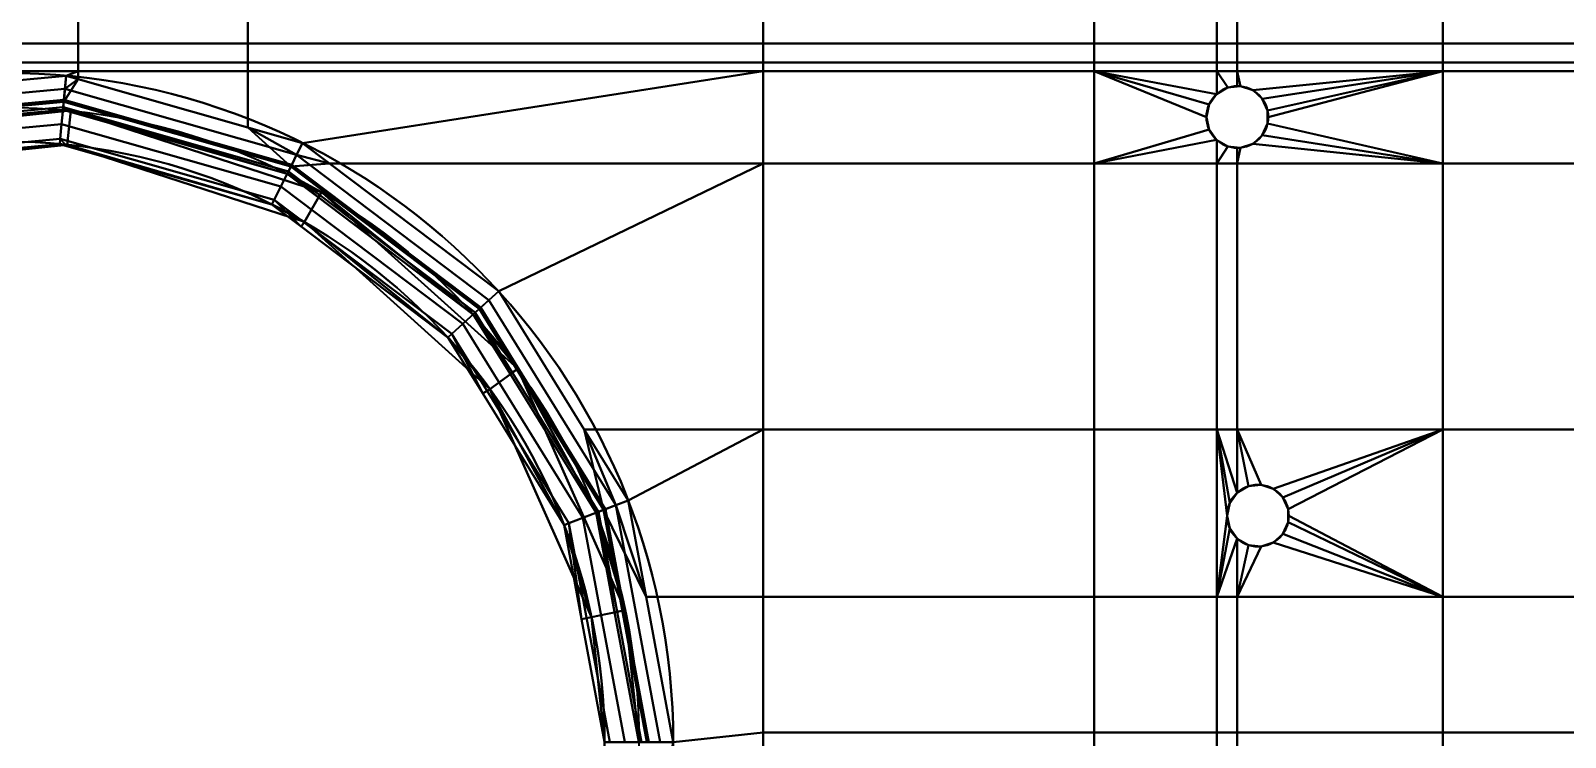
# Model space of a CAD drawing. Header units: millimetres. Extents: x 0 to 430, y 0 to 190.
# Drawn here: x 81.5 to 171, y 95.3 to 136.5 of the extents above; entities that cross this region are included whole.
import ezdxf

# ---------------------------------------------------------------- set-up
doc = ezdxf.new("R2010")
doc.units = ezdxf.units.MM
doc.layers.add('1', color=7, linetype='Continuous', true_color=0xffffff)

# ---------------------------------------------------------------- blocks, each defined once
blk = doc.blocks.new('UG_SURFACE_001')
at = {"layer": '1', "color": 252, "linetype": 'Continuous', "lineweight": 35}
for points in [[(84.296733, 144.101843, 3.5), (74.371278, 144.101843, 3.5), (74.371278, 135.707468, 3.5), (84.296733, 135.707468, 3.5)], [(84.296733, 135.707468, 1.5), (74.371278, 135.707468, 1.5), (74.371278, 144.101843, 1.5), (84.296733, 144.101843, 1.5)], [(94.200917, 144.101843, 3.5), (84.296733, 144.101843, 3.5), (84.296733, 135.707468, 3.5), (94.200917, 135.707468, 3.5)], [(94.200917, 135.707468, 1.5), (84.296733, 135.707468, 1.5), (84.296733, 144.101843, 1.5), (94.200917, 144.101843, 1.5)], [(124.23677, 144.101843, 3.5), (94.200917, 144.101843, 3.5), (94.200917, 135.707468, 3.5), (124.23677, 135.707468, 3.5)], [(124.23677, 135.707468, 1.5), (94.200917, 135.707468, 1.5), (94.200917, 144.101843, 1.5), (124.23677, 144.101843, 1.5)], [(143.535659, 144.101843, 3.5), (124.23677, 144.101843, 3.5), (124.23677, 135.707468, 3.5), (143.535659, 135.707468, 3.5)], [(143.535659, 135.707468, 1.5), (124.23677, 135.707468, 1.5), (124.23677, 144.101843, 1.5), (143.535659, 144.101843, 1.5)], [(150.690123, 144.101843, 3.5), (143.535659, 144.101843, 3.5), (143.535659, 135.707468, 3.5), (150.690123, 135.707468, 3.5)], [(150.690123, 135.707468, 1.5), (143.535659, 135.707468, 1.5), (143.535659, 144.101843, 1.5), (150.690123, 144.101843, 1.5)], [(151.889846, 144.101843, 3.5), (150.690123, 144.101843, 3.5), (150.690123, 135.707468, 3.5), (151.889846, 135.707468, 3.5)], [(151.889846, 135.707468, 1.5), (150.690123, 135.707468, 1.5), (150.690123, 144.101843, 1.5), (151.889846, 144.101843, 1.5)], [(163.865298, 144.101843, 3.5), (151.889846, 144.101843, 3.5), (151.889846, 135.707468, 3.5), (163.865298, 135.707468, 3.5)], [(163.865298, 135.707468, 1.5), (151.889846, 135.707468, 1.5), (151.889846, 144.101843, 1.5), (163.865298, 144.101843, 1.5)], [(173.519492, 144.101843, 3.5), (163.865298, 144.101843, 3.5), (163.865298, 135.707468, 3.5), (173.519492, 135.707468, 3.5)], [(173.519492, 135.707468, 1.5), (163.865298, 135.707468, 1.5), (163.865298, 144.101843, 1.5), (173.519492, 144.101843, 1.5)], [(84.296733, 135.707468, 3.5), (74.371278, 135.707468, 3.5), (74.371278, 134.602293, 3.5), (84.296733, 134.602293, 3.5)], [(84.296733, 134.602293, 1.5), (74.371278, 134.602293, 1.5), (74.371278, 135.707468, 1.5), (84.296733, 135.707468, 1.5)], [(94.200917, 135.707468, 3.5), (84.296733, 135.707468, 3.5), (84.296733, 134.602293, 3.5), (94.200917, 134.602293, 3.5)], [(94.200917, 134.602293, 1.5), (84.296733, 134.602293, 1.5), (84.296733, 135.707468, 1.5), (94.200917, 135.707468, 1.5)], [(124.23677, 135.707468, 3.5), (94.200917, 135.707468, 3.5), (94.200917, 134.602293, 3.5), (124.23677, 134.602293, 3.5)], [(124.23677, 134.602293, 1.5), (94.200917, 134.602293, 1.5), (94.200917, 135.707468, 1.5), (124.23677, 135.707468, 1.5)], [(143.535659, 135.707468, 3.5), (124.23677, 135.707468, 3.5), (124.23677, 134.602293, 3.5), (143.535659, 134.602293, 3.5)], [(143.535659, 134.602293, 1.5), (124.23677, 134.602293, 1.5), (124.23677, 135.707468, 1.5), (143.535659, 135.707468, 1.5)], [(150.690123, 135.707468, 3.5), (143.535659, 135.707468, 3.5), (143.535659, 134.602293, 3.5), (150.690123, 134.602293, 3.5)], [(150.690123, 134.602293, 1.5), (143.535659, 134.602293, 1.5), (143.535659, 135.707468, 1.5), (150.690123, 135.707468, 1.5)], [(151.889846, 135.707468, 3.5), (150.690123, 135.707468, 3.5), (150.690123, 134.602293, 3.5), (151.889846, 134.602293, 3.5)], [(151.889846, 134.602293, 1.5), (150.690123, 134.602293, 1.5), (150.690123, 135.707468, 1.5), (151.889846, 135.707468, 1.5)], [(163.865298, 135.707468, 3.5), (151.889846, 135.707468, 3.5), (151.889846, 134.602293, 3.5), (163.865298, 134.602293, 3.5)], [(163.865298, 134.602293, 1.5), (151.889846, 134.602293, 1.5), (151.889846, 135.707468, 1.5), (163.865298, 135.707468, 1.5)], [(173.519492, 135.707468, 3.5), (163.865298, 135.707468, 3.5), (163.865298, 134.602293, 3.5), (173.519492, 134.602293, 3.5)], [(173.519492, 134.602293, 1.5), (163.865298, 134.602293, 1.5), (163.865298, 135.707468, 1.5), (173.519492, 135.707468, 1.5)], [(84.296733, 134.602293, 3.5), (74.371278, 134.602293, 3.5), (74.371278, 134.107456, 3.5), (84.296733, 134.107456, 3.5)], [(84.296733, 134.107456, 1.5), (74.371278, 134.107456, 1.5), (74.371278, 134.602293, 1.5), (84.296733, 134.602293, 1.5)], [(94.200917, 134.602293, 3.5), (84.296733, 134.602293, 3.5), (84.296733, 134.107456, 3.5), (94.200917, 134.107456, 3.5)], [(94.200917, 134.107456, 1.5), (84.296733, 134.107456, 1.5), (84.296733, 134.602293, 1.5), (94.200917, 134.602293, 1.5)], [(124.23677, 134.602293, 3.5), (94.200917, 134.602293, 3.5), (94.200917, 134.107456, 3.5), (124.23677, 134.107456, 3.5)], [(124.23677, 134.107456, 1.5), (94.200917, 134.107456, 1.5), (94.200917, 134.602293, 1.5), (124.23677, 134.602293, 1.5)], [(143.535659, 134.602293, 3.5), (124.23677, 134.602293, 3.5), (124.23677, 134.107456, 3.5), (143.535659, 134.107456, 3.5)], [(143.535659, 134.107456, 1.5), (124.23677, 134.107456, 1.5), (124.23677, 134.602293, 1.5), (143.535659, 134.602293, 1.5)], [(150.690123, 134.602293, 3.5), (143.535659, 134.602293, 3.5), (143.535659, 134.107456, 3.5), (150.690123, 134.107456, 3.5)], [(150.690123, 134.107456, 1.5), (143.535659, 134.107456, 1.5), (143.535659, 134.602293, 1.5), (150.690123, 134.602293, 1.5)], [(151.889846, 134.602293, 3.5), (150.690123, 134.602293, 3.5), (150.690123, 134.107456, 3.5), (151.889846, 134.107456, 3.5)], [(151.889846, 134.107456, 1.5), (150.690123, 134.107456, 1.5), (150.690123, 134.602293, 1.5), (151.889846, 134.602293, 1.5)], [(163.865298, 134.602293, 3.5), (151.889846, 134.602293, 3.5), (151.889846, 134.107456, 3.5), (163.865298, 134.107456, 3.5)], [(163.865298, 134.107456, 1.5), (151.889846, 134.107456, 1.5), (151.889846, 134.602293, 1.5), (163.865298, 134.602293, 1.5)], [(173.519492, 134.602293, 3.5), (163.865298, 134.602293, 3.5), (163.865298, 134.107456, 3.5), (173.519492, 134.107456, 3.5)], [(173.519492, 134.107456, 1.5), (163.865298, 134.107456, 1.5), (163.865298, 134.602293, 1.5), (173.519492, 134.602293, 1.5)], [(69.536597, 131.775051, 3.652241), (83.527848, 133.071527, 3.652241), (83.598465, 133.833632, 3.5), (74.371278, 132.978603, 3.5)], [(74.371278, 132.978603, 1.5), (83.598465, 133.833632, 1.5), (83.457224, 132.309422, 1.804482), (69.746047, 131.038904, 1.804482)], [(84.296733, 134.107456, 3.5), (74.371278, 134.107456, 3.5), (74.371278, 132.978603, 3.5), (83.598465, 133.833632, 3.5)], [(83.598465, 133.833632, 1.5), (74.371278, 132.978603, 1.5), (74.371278, 134.107456, 1.5), (84.296733, 134.107456, 1.5)], [(83.457224, 132.309422, 1.804482), (83.598465, 133.833632, 1.5), (84.296733, 133.634955, 1.5)], [(96.701488, 128.541112, 1.804482), (83.457224, 132.309422, 1.804482), (84.296733, 133.634955, 1.5), (94.200917, 130.816981, 1.5)], [(84.296733, 133.634955, 3.5), (83.598465, 133.833632, 3.5), (83.527848, 133.071527, 3.652241)], [(94.200917, 130.816981, 3.5), (84.296733, 133.634955, 3.5), (83.527848, 133.071527, 3.652241), (97.042643, 129.226238, 3.652241)], [(83.598465, 133.833632, 3.5), (84.296733, 133.634955, 3.5), (84.296733, 134.107456, 3.5)], [(84.296733, 134.107456, 1.5), (84.296733, 133.634955, 1.5), (83.598465, 133.833632, 1.5)], [(94.200917, 130.816981, 3.5), (94.200917, 134.107456, 3.5), (84.296733, 134.107456, 3.5), (84.296733, 133.634955, 3.5)], [(84.296733, 133.634955, 1.5), (84.296733, 134.107456, 1.5), (94.200917, 134.107456, 1.5), (94.200917, 130.816981, 1.5)], [(124.23677, 134.107456, 3.5), (94.200917, 134.107456, 3.5), (94.200917, 130.816981, 3.5), (97.383797, 129.911363, 3.5)], [(97.383797, 129.911363, 1.5), (94.200917, 130.816981, 1.5), (94.200917, 134.107456, 1.5), (124.23677, 134.107456, 1.5)], [(97.383797, 129.911363, 3.5), (98.952875, 128.726453, 3.5), (124.23677, 128.726453, 3.5), (124.23677, 134.107456, 3.5)], [(124.23677, 134.107456, 1.5), (124.23677, 128.726453, 1.5), (98.952875, 128.726453, 1.5), (97.383797, 129.911363, 1.5)], [(143.535659, 134.107456, 3.5), (124.23677, 134.107456, 3.5), (124.23677, 128.726453, 3.5), (143.535659, 128.726453, 3.5)], [(143.535659, 128.726453, 1.5), (124.23677, 128.726453, 1.5), (124.23677, 134.107456, 1.5), (143.535659, 134.107456, 1.5)], [(143.535659, 134.107456, 3.5), (150.245875, 132.158995, 3.5), (150.685817, 132.764518, 3.5)], [(143.535659, 134.107456, 3.5), (150.090262, 131.426856, 3.5), (150.245875, 132.158995, 3.5)], [(150.245875, 130.694732, 3.5), (150.090262, 131.426856, 3.5), (143.535659, 134.107456, 3.5), (143.535659, 128.726453, 3.5)], [(150.685817, 132.764518, 3.5), (150.690123, 132.767007, 3.5), (150.690123, 134.107456, 3.5), (143.535659, 134.107456, 3.5)], [(143.535659, 134.107456, 1.5), (150.690123, 134.107456, 1.5), (150.690123, 132.767007, 1.5), (150.685817, 132.764518, 1.5)], [(143.535659, 128.726453, 1.5), (143.535659, 134.107456, 1.5), (150.090262, 131.426856, 1.5), (150.245875, 130.694732, 1.5)], [(150.685817, 132.764518, 1.5), (150.245875, 132.158995, 1.5), (143.535659, 134.107456, 1.5)], [(150.245875, 132.158995, 1.5), (150.090262, 131.426856, 1.5), (143.535659, 134.107456, 1.5)], [(150.690123, 134.107456, 3.5), (150.690123, 132.767007, 3.5), (151.334032, 133.138761, 3.5)], [(151.334032, 133.138761, 3.5), (151.889846, 133.197188, 3.5), (151.889846, 134.107456, 3.5), (150.690123, 134.107456, 3.5)], [(150.690123, 134.107456, 1.5), (151.889846, 134.107456, 1.5), (151.889846, 133.197188, 1.5), (151.334032, 133.138761, 1.5)], [(151.334032, 133.138761, 1.5), (150.690123, 132.767007, 1.5), (150.690123, 134.107456, 1.5)], [(163.865298, 134.107456, 3.5), (151.889846, 134.107456, 3.5), (152.078405, 133.217007, 3.5), (152.790263, 132.985711, 3.5)], [(151.889846, 134.107456, 3.5), (151.889846, 133.197188, 3.5), (152.078405, 133.217007, 3.5)], [(152.790263, 132.985711, 1.5), (152.078405, 133.217007, 1.5), (151.889846, 134.107456, 1.5), (163.865298, 134.107456, 1.5)], [(152.078405, 133.217007, 1.5), (151.889846, 133.197188, 1.5), (151.889846, 134.107456, 1.5)], [(152.790263, 132.985711, 3.5), (153.346494, 132.484883, 3.5), (163.865298, 134.107456, 3.5)], [(163.865298, 134.107456, 1.5), (153.346494, 132.484883, 1.5), (152.790263, 132.985711, 1.5)], [(153.346494, 132.484883, 3.5), (153.650925, 131.801099, 3.5), (163.865298, 134.107456, 3.5)], [(153.650925, 131.801099, 1.5), (153.346494, 132.484883, 1.5), (163.865298, 134.107456, 1.5)], [(163.865298, 128.726453, 3.5), (163.865298, 134.107456, 3.5), (153.650925, 131.801099, 3.5), (153.650925, 131.052628, 3.5)], [(163.865298, 134.107456, 1.5), (163.865298, 128.726453, 1.5), (153.650925, 131.052628, 1.5), (153.690264, 131.426856, 1.5)], [(153.690264, 131.426856, 1.5), (153.650925, 131.801099, 1.5), (163.865298, 134.107456, 1.5)], [(173.519492, 134.107456, 3.5), (163.865298, 134.107456, 3.5), (163.865298, 128.726453, 3.5), (173.519492, 128.726453, 3.5)], [(173.519492, 128.726453, 1.5), (163.865298, 128.726453, 1.5), (163.865298, 134.107456, 1.5), (173.519492, 134.107456, 1.5)], [(69.714159, 131.150976, 4.085787), (83.467975, 132.425457, 4.085787), (83.527848, 133.071527, 3.652241), (69.536597, 131.775051, 3.652241)], [(83.467975, 132.425457, 4.085787), (96.753426, 128.64542, 4.085787), (97.042643, 129.226238, 3.652241), (83.527848, 133.071527, 3.652241)], [(150.685817, 132.764518, 1.5), (150.685817, 132.764518, 3.5), (150.245875, 132.158995, 3.5), (150.245875, 132.158995, 1.5)], [(150.690123, 132.767007, 3.5), (150.685817, 132.764518, 3.5), (150.685817, 132.764518, 1.5), (150.690123, 132.767007, 1.5)], [(150.690123, 132.767007, 1.5), (151.334032, 133.138761, 1.5), (151.334032, 133.138761, 3.5), (150.690123, 132.767007, 3.5)], [(151.889846, 133.197188, 3.5), (151.334032, 133.138761, 3.5), (151.334032, 133.138761, 1.5), (151.889846, 133.197188, 1.5)], [(151.889846, 133.197188, 1.5), (152.078405, 133.217007, 1.5), (152.078405, 133.217007, 3.5), (151.889846, 133.197188, 3.5)], [(152.790263, 132.985711, 1.5), (152.790263, 132.985711, 3.5), (152.078405, 133.217007, 3.5), (152.078405, 133.217007, 1.5)], [(153.346494, 132.484883, 1.5), (153.346494, 132.484883, 3.5), (152.790263, 132.985711, 3.5), (152.790263, 132.985711, 1.5)], [(153.650925, 131.801099, 1.5), (153.650925, 131.801099, 3.5), (153.346494, 132.484883, 3.5), (153.346494, 132.484883, 1.5)], [(69.874473, 130.587548, 5.5), (68.566374, 130.189091, 11.5), (83.86755, 131.797314, 11.5)], [(69.184408, 128.286973, 11.5), (83.658494, 129.808262, 11.5), (83.86755, 131.797314, 11.5), (68.566374, 130.189091, 11.5)], [(69.832809, 130.733982, 4.734633), (83.427973, 131.993756, 4.734633), (83.467975, 132.425457, 4.085787), (69.714159, 131.150976, 4.085787)], [(69.746047, 131.038904, 1.804482), (83.457224, 132.309422, 1.804482), (83.337493, 131.017268, 2.671573), (70.101179, 129.790753, 2.671573)], [(69.874473, 130.587548, 5.5), (83.413929, 131.842166, 5.5), (83.427973, 131.993756, 4.734633), (69.832809, 130.733982, 4.734633)], [(83.86755, 131.797314, 11.5), (83.413929, 131.842166, 5.5), (69.874473, 130.587548, 5.5)], [(83.457224, 132.309422, 1.804482), (96.701488, 128.541112, 1.804482), (96.123055, 127.379462, 2.671573), (83.337493, 131.017268, 2.671573)], [(83.427973, 131.993756, 4.734633), (83.413929, 131.842166, 5.5), (83.845384, 131.71941, 5.5)], [(83.86755, 131.797314, 11.5), (83.845384, 131.71941, 5.5), (83.413929, 131.842166, 5.5)], [(83.427973, 131.993756, 4.734633), (96.56018, 128.257319, 4.734633), (96.753426, 128.64542, 4.085787), (83.467975, 132.425457, 4.085787)], [(83.845384, 131.71941, 5.5), (96.49232, 128.121048, 5.5), (96.56018, 128.257319, 4.734633), (83.427973, 131.993756, 4.734633)], [(98.499998, 127.042934, 11.5), (83.86755, 131.797314, 11.5), (83.658494, 129.808262, 11.5), (97.499996, 125.310883, 11.5)], [(96.49232, 128.121048, 5.5), (83.845384, 131.71941, 5.5), (83.86755, 131.797314, 11.5)], [(83.86755, 131.797314, 11.5), (98.499998, 127.042934, 11.5), (96.49232, 128.121048, 5.5)], [(150.245875, 132.158995, 1.5), (150.245875, 132.158995, 3.5), (150.090262, 131.426856, 3.5), (150.090262, 131.426856, 1.5)], [(153.650925, 131.052628, 3.5), (153.650925, 131.801099, 3.5), (153.690264, 131.426856, 1.5)], [(153.650925, 131.801099, 3.5), (153.650925, 131.801099, 1.5), (153.690264, 131.426856, 1.5)], [(70.101179, 129.790753, 2.671573), (83.337493, 131.017268, 2.671573), (83.257489, 130.15388, 3.969266), (70.338473, 128.95675, 3.969266)], [(83.337493, 131.017268, 2.671573), (96.123055, 127.379462, 2.671573), (95.736563, 126.603276, 3.969266), (83.257489, 130.15388, 3.969266)], [(97.042643, 129.226238, 3.652241), (97.383797, 129.911363, 3.5), (94.200917, 130.816981, 3.5)], [(94.200917, 130.816981, 1.5), (97.383797, 129.911363, 1.5), (96.701488, 128.541112, 1.804482)], [(150.685817, 130.089208, 3.5), (150.245875, 130.694732, 3.5), (143.535659, 128.726453, 3.5)], [(143.535659, 128.726453, 1.5), (150.245875, 130.694732, 1.5), (150.685817, 130.089208, 1.5)], [(150.090262, 131.426856, 1.5), (150.090262, 131.426856, 3.5), (150.245875, 130.694732, 3.5), (150.245875, 130.694732, 1.5)], [(150.245875, 130.694732, 1.5), (150.245875, 130.694732, 3.5), (150.685817, 130.089208, 3.5), (150.685817, 130.089208, 1.5)], [(163.865298, 128.726453, 3.5), (153.650925, 131.052628, 3.5), (153.346494, 130.368844, 3.5)], [(163.865298, 128.726453, 1.5), (153.346494, 130.368844, 1.5), (153.650925, 131.052628, 1.5)], [(153.346494, 130.368844, 1.5), (153.346494, 130.368844, 3.5), (153.650925, 131.052628, 3.5), (153.650925, 131.052628, 1.5)], [(153.690264, 131.426856, 1.5), (153.650925, 131.052628, 1.5), (153.650925, 131.052628, 3.5)], [(83.658494, 129.808262, 11.5), (69.184408, 128.286973, 11.5), (70.421793, 128.663898, 5.5)], [(70.338473, 128.95675, 3.969266), (83.257489, 130.15388, 3.969266), (83.229393, 129.8507, 5.5), (70.421793, 128.663898, 5.5)], [(70.421793, 128.663898, 5.5), (83.229393, 129.8507, 5.5), (83.658494, 129.808262, 11.5)], [(83.637528, 129.734576, 5.5), (83.229393, 129.8507, 5.5), (83.257489, 130.15388, 3.969266)], [(83.229393, 129.8507, 5.5), (83.637528, 129.734576, 5.5), (83.658494, 129.808262, 11.5)], [(83.257489, 130.15388, 3.969266), (95.736563, 126.603276, 3.969266), (95.600843, 126.330718, 5.5), (83.637528, 129.734576, 5.5)], [(83.658494, 129.808262, 11.5), (83.637528, 129.734576, 5.5), (95.600843, 126.330718, 5.5)], [(95.600843, 126.330718, 5.5), (97.499996, 125.310883, 11.5), (83.658494, 129.808262, 11.5)], [(96.701488, 128.541112, 1.804482), (97.383797, 129.911363, 1.5), (98.952875, 128.726453, 1.5)], [(98.952875, 128.726453, 3.5), (97.383797, 129.911363, 3.5), (97.042643, 129.226238, 3.652241)], [(143.535659, 128.726453, 3.5), (150.690123, 128.726453, 3.5), (150.690123, 130.08672, 3.5), (150.685817, 130.089208, 3.5)], [(150.685817, 130.089208, 1.5), (150.690123, 130.08672, 1.5), (150.690123, 128.726453, 1.5), (143.535659, 128.726453, 1.5)], [(150.690123, 130.08672, 1.5), (150.685817, 130.089208, 1.5), (150.685817, 130.089208, 3.5), (150.690123, 130.08672, 3.5)], [(151.334032, 129.714966, 3.5), (150.690123, 130.08672, 3.5), (150.690123, 128.726453, 3.5)], [(150.690123, 128.726453, 1.5), (150.690123, 130.08672, 1.5), (151.334032, 129.714966, 1.5)], [(150.690123, 130.08672, 3.5), (151.334032, 129.714966, 3.5), (151.334032, 129.714966, 1.5), (150.690123, 130.08672, 1.5)], [(152.790263, 129.868016, 3.5), (152.078405, 129.63672, 3.5), (151.889846, 128.726453, 3.5), (163.865298, 128.726453, 3.5)], [(163.865298, 128.726453, 1.5), (151.889846, 128.726453, 1.5), (152.078405, 129.63672, 1.5), (152.790263, 129.868016, 1.5)], [(152.078405, 129.63672, 1.5), (152.078405, 129.63672, 3.5), (152.790263, 129.868016, 3.5), (152.790263, 129.868016, 1.5)], [(163.865298, 128.726453, 3.5), (153.346494, 130.368844, 3.5), (152.790263, 129.868016, 3.5)], [(152.790263, 129.868016, 1.5), (153.346494, 130.368844, 1.5), (163.865298, 128.726453, 1.5)], [(152.790263, 129.868016, 1.5), (152.790263, 129.868016, 3.5), (153.346494, 130.368844, 3.5), (153.346494, 130.368844, 1.5)], [(96.753426, 128.64542, 4.085787), (107.776232, 120.321378, 4.085787), (108.255737, 120.758504, 3.652241), (97.042643, 129.226238, 3.652241)], [(97.042643, 129.226238, 3.652241), (108.255737, 120.758504, 3.652241), (108.821347, 121.274129, 3.5), (98.952875, 128.726453, 3.5)], [(150.690123, 128.726453, 3.5), (151.889846, 128.726453, 3.5), (151.889846, 129.656538, 3.5), (151.334032, 129.714966, 3.5)], [(151.334032, 129.714966, 1.5), (151.889846, 129.656538, 1.5), (151.889846, 128.726453, 1.5), (150.690123, 128.726453, 1.5)], [(151.889846, 129.656538, 1.5), (151.334032, 129.714966, 1.5), (151.334032, 129.714966, 3.5), (151.889846, 129.656538, 3.5)], [(152.078405, 129.63672, 3.5), (151.889846, 129.656538, 3.5), (151.889846, 128.726453, 3.5)], [(151.889846, 128.726453, 1.5), (151.889846, 129.656538, 1.5), (152.078405, 129.63672, 1.5)], [(151.889846, 129.656538, 3.5), (152.078405, 129.63672, 3.5), (152.078405, 129.63672, 1.5), (151.889846, 129.656538, 1.5)], [(96.701488, 128.541112, 1.804482), (107.690118, 120.242879, 1.804482), (106.731117, 119.368628, 2.671573), (96.123055, 127.379462, 2.671573)], [(96.56018, 128.257319, 4.734633), (96.49232, 128.121048, 5.5), (98.289348, 126.763985, 5.5)], [(98.499998, 127.042934, 11.5), (98.289348, 126.763985, 5.5), (96.49232, 128.121048, 5.5)], [(96.56018, 128.257319, 4.734633), (107.455835, 120.0293, 4.734633), (107.776232, 120.321378, 4.085787), (96.753426, 128.64542, 4.085787)], [(98.289348, 126.763985, 5.5), (107.343331, 119.926736, 5.5), (107.455835, 120.0293, 4.734633), (96.56018, 128.257319, 4.734633)], [(98.952875, 128.726453, 1.5), (108.821347, 121.274129, 1.5), (107.690118, 120.242879, 1.804482), (96.701488, 128.541112, 1.804482)], [(124.23677, 128.726453, 3.5), (98.952875, 128.726453, 3.5), (108.821347, 121.274129, 3.5)], [(108.821347, 121.274129, 1.5), (98.952875, 128.726453, 1.5), (124.23677, 128.726453, 1.5)], [(108.821347, 121.274129, 3.5), (113.813497, 113.211535, 3.5), (124.23677, 113.211535, 3.5), (124.23677, 128.726453, 3.5)], [(124.23677, 128.726453, 1.5), (124.23677, 113.211535, 1.5), (113.813497, 113.211535, 1.5), (108.821347, 121.274129, 1.5)], [(143.535659, 128.726453, 3.5), (124.23677, 128.726453, 3.5), (124.23677, 113.211535, 3.5), (143.535659, 113.211535, 3.5)], [(143.535659, 113.211535, 1.5), (124.23677, 113.211535, 1.5), (124.23677, 128.726453, 1.5), (143.535659, 128.726453, 1.5)], [(150.690123, 128.726453, 3.5), (143.535659, 128.726453, 3.5), (143.535659, 113.211535, 3.5), (150.690123, 113.211535, 3.5)], [(150.690123, 113.211535, 1.5), (143.535659, 113.211535, 1.5), (143.535659, 128.726453, 1.5), (150.690123, 128.726453, 1.5)], [(151.889846, 128.726453, 3.5), (150.690123, 128.726453, 3.5), (150.690123, 113.211535, 3.5), (151.889846, 113.211535, 3.5)], [(151.889846, 113.211535, 1.5), (150.690123, 113.211535, 1.5), (150.690123, 128.726453, 1.5), (151.889846, 128.726453, 1.5)], [(163.865298, 128.726453, 3.5), (151.889846, 128.726453, 3.5), (151.889846, 113.211535, 3.5), (163.865298, 113.211535, 3.5)], [(163.865298, 113.211535, 1.5), (151.889846, 113.211535, 1.5), (151.889846, 128.726453, 1.5), (163.865298, 128.726453, 1.5)], [(173.519492, 128.726453, 3.5), (163.865298, 128.726453, 3.5), (163.865298, 113.211535, 3.5), (173.519492, 113.211535, 3.5)], [(173.519492, 113.211535, 1.5), (163.865298, 113.211535, 1.5), (163.865298, 128.726453, 1.5), (173.519492, 128.726453, 1.5)], [(96.123055, 127.379462, 2.671573), (106.731117, 119.368628, 2.671573), (106.09033, 118.784472, 3.969266), (95.736563, 126.603276, 3.969266)], [(97.300731, 125.047013, 5.5), (95.600843, 126.330718, 5.5), (95.736563, 126.603276, 3.969266)], [(95.600843, 126.330718, 5.5), (97.300731, 125.047013, 5.5), (97.499996, 125.310883, 11.5)], [(95.736563, 126.603276, 3.969266), (106.09033, 118.784472, 3.969266), (105.865315, 118.57935, 5.5), (97.300731, 125.047013, 5.5)], [(97.499996, 125.310883, 11.5), (108.315594, 115.572482, 11.5), (109.93363, 116.748057, 11.5), (98.499998, 127.042934, 11.5)], [(107.343331, 119.926736, 5.5), (98.289348, 126.763985, 5.5), (98.499998, 127.042934, 11.5)], [(98.499998, 127.042934, 11.5), (109.93363, 116.748057, 11.5), (107.343331, 119.926736, 5.5)], [(97.499996, 125.310883, 11.5), (97.300731, 125.047013, 5.5), (105.865315, 118.57935, 5.5)], [(105.865315, 118.57935, 5.5), (108.315594, 115.572482, 11.5), (97.499996, 125.310883, 11.5)], [(114.939049, 108.535461, 1.804482), (107.690118, 120.242879, 1.804482), (108.821347, 121.274129, 1.5), (113.813497, 113.211535, 1.5)], [(113.813497, 113.211535, 3.5), (108.821347, 121.274129, 3.5), (108.255737, 120.758504, 3.652241), (115.652733, 108.811945, 3.652241)], [(107.690118, 120.242879, 1.804482), (114.939049, 108.535461, 1.804482), (113.728985, 108.066678, 2.671573), (106.731117, 119.368628, 2.671573)], [(107.455835, 120.0293, 4.734633), (107.343331, 119.926736, 5.5), (109.483905, 116.469592, 5.5)], [(109.93363, 116.748057, 11.5), (109.483905, 116.469592, 5.5), (107.343331, 119.926736, 5.5)], [(107.455835, 120.0293, 4.734633), (114.643432, 108.420938, 4.734633), (115.047701, 108.577549, 4.085787), (107.776232, 120.321378, 4.085787)], [(109.483905, 116.469592, 5.5), (114.501469, 108.365938, 5.5), (114.643432, 108.420938, 4.734633), (107.455835, 120.0293, 4.734633)], [(107.776232, 120.321378, 4.085787), (115.047701, 108.577549, 4.085787), (115.652733, 108.811945, 3.652241), (108.255737, 120.758504, 3.652241)], [(106.731117, 119.368628, 2.671573), (113.728985, 108.066678, 2.671573), (112.920448, 107.753448, 3.969266), (106.09033, 118.784472, 3.969266)], [(107.890181, 115.309075, 5.5), (105.865315, 118.57935, 5.5), (106.09033, 118.784472, 3.969266)], [(105.865315, 118.57935, 5.5), (107.890181, 115.309075, 5.5), (108.315594, 115.572482, 11.5)], [(106.09033, 118.784472, 3.969266), (112.920448, 107.753448, 3.969266), (112.636529, 107.643455, 5.5), (107.890181, 115.309075, 5.5)], [(116.191462, 102.692731, 11.5), (109.93363, 116.748057, 11.5), (108.315594, 115.572482, 11.5), (114.235163, 102.276906, 11.5)], [(114.501469, 108.365938, 5.5), (109.483905, 116.469592, 5.5), (109.93363, 116.748057, 11.5)], [(109.93363, 116.748057, 11.5), (116.191462, 102.692731, 11.5), (114.501469, 108.365938, 5.5)], [(108.315594, 115.572482, 11.5), (107.890181, 115.309075, 5.5), (112.636529, 107.643455, 5.5)], [(112.636529, 107.643455, 5.5), (114.235163, 102.276906, 11.5), (108.315594, 115.572482, 11.5)], [(115.652733, 108.811945, 3.652241), (116.366416, 109.088428, 3.5), (113.813497, 113.211535, 3.5)], [(113.813497, 113.211535, 1.5), (116.366416, 109.088428, 1.5), (114.939049, 108.535461, 1.804482)], [(124.23677, 113.211535, 3.5), (113.813497, 113.211535, 3.5), (116.366416, 109.088428, 3.5)], [(116.366416, 109.088428, 1.5), (113.813497, 113.211535, 1.5), (124.23677, 113.211535, 1.5)], [(116.366416, 109.088428, 3.5), (117.418267, 103.461534, 3.5), (124.23677, 103.461534, 3.5), (124.23677, 113.211535, 3.5)], [(124.23677, 113.211535, 1.5), (124.23677, 103.461534, 1.5), (117.418267, 103.461534, 1.5), (116.366416, 109.088428, 1.5)], [(143.535659, 113.211535, 3.5), (124.23677, 113.211535, 3.5), (124.23677, 103.461534, 3.5), (143.535659, 103.461534, 3.5)], [(143.535659, 103.461534, 1.5), (124.23677, 103.461534, 1.5), (124.23677, 113.211535, 1.5), (143.535659, 113.211535, 1.5)], [(150.690123, 113.211535, 3.5), (143.535659, 113.211535, 3.5), (143.535659, 103.461534, 3.5), (150.690123, 103.461534, 3.5)], [(150.690123, 103.461534, 1.5), (143.535659, 103.461534, 1.5), (143.535659, 113.211535, 1.5), (150.690123, 113.211535, 1.5)], [(150.690123, 113.211535, 3.5), (151.445597, 108.929932, 3.5), (151.885539, 109.535463, 3.5)], [(150.690123, 113.211535, 3.5), (150.690123, 103.461534, 3.5), (151.289985, 108.197808, 3.5)], [(151.289985, 108.197808, 3.5), (151.445597, 108.929932, 3.5), (150.690123, 113.211535, 3.5)], [(151.885539, 109.535463, 3.5), (151.889846, 109.537944, 3.5), (151.889846, 113.211535, 3.5), (150.690123, 113.211535, 3.5)], [(150.690123, 113.211535, 1.5), (151.445597, 108.929932, 1.5), (151.289985, 108.197808, 1.5)], [(150.690123, 113.211535, 1.5), (151.889846, 113.211535, 1.5), (151.889846, 109.537944, 1.5), (151.885539, 109.535463, 1.5)], [(151.885539, 109.535463, 1.5), (151.445597, 108.929932, 1.5), (150.690123, 113.211535, 1.5)], [(151.289985, 108.197808, 1.5), (150.690123, 103.461534, 1.5), (150.690123, 113.211535, 1.5)], [(151.889846, 113.211535, 3.5), (152.533755, 109.909706, 3.5), (153.278127, 109.987944, 3.5)], [(153.278127, 109.987944, 3.5), (153.989986, 109.756649, 3.5), (163.865298, 113.211535, 3.5), (151.889846, 113.211535, 3.5)], [(151.889846, 113.211535, 3.5), (151.889846, 109.537944, 3.5), (152.533755, 109.909706, 3.5)], [(151.889846, 113.211535, 1.5), (163.865298, 113.211535, 1.5), (153.989986, 109.756649, 1.5), (153.278127, 109.987944, 1.5)], [(153.278127, 109.987944, 1.5), (152.533755, 109.909706, 1.5), (151.889846, 113.211535, 1.5)], [(152.533755, 109.909706, 1.5), (151.889846, 109.537944, 1.5), (151.889846, 113.211535, 1.5)], [(163.865298, 113.211535, 3.5), (153.989986, 109.756649, 3.5), (154.546216, 109.255821, 3.5)], [(154.546216, 109.255821, 1.5), (153.989986, 109.756649, 1.5), (163.865298, 113.211535, 1.5)], [(154.546216, 109.255821, 3.5), (154.850647, 108.572043, 3.5), (163.865298, 113.211535, 3.5)], [(154.850647, 108.572043, 1.5), (154.546216, 109.255821, 1.5), (163.865298, 113.211535, 1.5)], [(163.865298, 103.461534, 3.5), (163.865298, 113.211535, 3.5), (154.850647, 108.572043, 3.5), (154.850647, 107.823566, 3.5)], [(154.889986, 108.197808, 1.5), (154.850647, 108.572043, 1.5), (163.865298, 113.211535, 1.5), (163.865298, 103.461534, 1.5)], [(173.519492, 113.211535, 3.5), (163.865298, 113.211535, 3.5), (163.865298, 103.461534, 3.5), (173.519492, 103.461534, 3.5)], [(173.519492, 103.461534, 1.5), (163.865298, 103.461534, 1.5), (163.865298, 113.211535, 1.5), (173.519492, 113.211535, 1.5)], [(151.885539, 109.535463, 1.5), (151.885539, 109.535463, 3.5), (151.445597, 108.929932, 3.5), (151.445597, 108.929932, 1.5)], [(151.889846, 109.537944, 3.5), (151.885539, 109.535463, 3.5), (151.885539, 109.535463, 1.5), (151.889846, 109.537944, 1.5)], [(151.889846, 109.537944, 1.5), (152.533755, 109.909706, 1.5), (152.533755, 109.909706, 3.5), (151.889846, 109.537944, 3.5)], [(153.278127, 109.987944, 1.5), (153.278127, 109.987944, 3.5), (152.533755, 109.909706, 3.5), (152.533755, 109.909706, 1.5)], [(153.989986, 109.756649, 1.5), (153.989986, 109.756649, 3.5), (153.278127, 109.987944, 3.5), (153.278127, 109.987944, 1.5)], [(154.546216, 109.255821, 1.5), (154.546216, 109.255821, 3.5), (153.989986, 109.756649, 3.5), (153.989986, 109.756649, 1.5)], [(154.850647, 108.572043, 1.5), (154.850647, 108.572043, 3.5), (154.546216, 109.255821, 3.5), (154.546216, 109.255821, 1.5)], [(114.939049, 108.535461, 1.804482), (117.469266, 94.999999, 1.804482), (116.171576, 94.999999, 2.671573), (113.728985, 108.066678, 2.671573)], [(114.643432, 108.420938, 4.734633), (114.501469, 108.365938, 5.5), (115.583234, 102.579035, 5.5)], [(116.191462, 102.692731, 11.5), (115.583234, 102.579035, 5.5), (114.501469, 108.365938, 5.5)], [(114.643432, 108.420938, 4.734633), (117.152244, 94.999999, 4.734633), (117.585786, 94.999999, 4.085787), (115.047701, 108.577549, 4.085787)], [(115.583234, 102.579035, 5.5), (116.999999, 94.999999, 5.5), (117.152244, 94.999999, 4.734633), (114.643432, 108.420938, 4.734633)], [(114.939049, 108.535461, 1.804482), (116.366416, 109.088428, 1.5), (117.418267, 103.461534, 1.5)], [(117.418267, 103.461534, 1.5), (119.000003, 94.999999, 1.5), (117.469266, 94.999999, 1.804482), (114.939049, 108.535461, 1.804482)], [(115.047701, 108.577549, 4.085787), (117.585786, 94.999999, 4.085787), (118.234634, 94.999999, 3.652241), (115.652733, 108.811945, 3.652241)], [(117.418267, 103.461534, 3.5), (116.366416, 109.088428, 3.5), (115.652733, 108.811945, 3.652241)], [(115.652733, 108.811945, 3.652241), (118.234634, 94.999999, 3.652241), (119.000003, 94.999999, 3.5), (117.418267, 103.461534, 3.5)], [(151.445597, 108.929932, 1.5), (151.445597, 108.929932, 3.5), (151.289985, 108.197808, 3.5), (151.289985, 108.197808, 1.5)], [(154.850647, 108.572043, 3.5), (154.850647, 108.572043, 1.5), (154.889986, 108.197808, 1.5)], [(154.889986, 108.197808, 1.5), (154.850647, 107.823566, 3.5), (154.850647, 108.572043, 3.5)], [(113.659814, 102.169357, 5.5), (112.636529, 107.643455, 5.5), (112.920448, 107.753448, 3.969266)], [(112.636529, 107.643455, 5.5), (113.659814, 102.169357, 5.5), (114.235163, 102.276906, 11.5)], [(113.728985, 108.066678, 2.671573), (116.171576, 94.999999, 2.671573), (115.304485, 94.999999, 3.969266), (112.920448, 107.753448, 3.969266)], [(112.920448, 107.753448, 3.969266), (115.304485, 94.999999, 3.969266), (115.000002, 94.999999, 5.5), (113.659814, 102.169357, 5.5)], [(151.445597, 107.465677, 3.5), (151.289985, 108.197808, 3.5), (150.690123, 103.461534, 3.5)], [(150.690123, 103.461534, 1.5), (151.289985, 108.197808, 1.5), (151.445597, 107.465677, 1.5)], [(151.885539, 106.860146, 3.5), (151.445597, 107.465677, 3.5), (150.690123, 103.461534, 3.5)], [(150.690123, 103.461534, 1.5), (151.445597, 107.465677, 1.5), (151.885539, 106.860146, 1.5)], [(151.289985, 108.197808, 1.5), (151.289985, 108.197808, 3.5), (151.445597, 107.465677, 3.5), (151.445597, 107.465677, 1.5)], [(151.445597, 107.465677, 1.5), (151.445597, 107.465677, 3.5), (151.885539, 106.860146, 3.5), (151.885539, 106.860146, 1.5)], [(163.865298, 103.461534, 3.5), (154.850647, 107.823566, 3.5), (154.546216, 107.139796, 3.5)], [(163.865298, 103.461534, 1.5), (154.546216, 107.139796, 1.5), (154.850647, 107.823566, 1.5)], [(154.546216, 107.139796, 1.5), (154.546216, 107.139796, 3.5), (154.850647, 107.823566, 3.5), (154.850647, 107.823566, 1.5)], [(163.865298, 103.461534, 1.5), (154.850647, 107.823566, 1.5), (154.889986, 108.197808, 1.5)], [(154.889986, 108.197808, 1.5), (154.850647, 107.823566, 1.5), (154.850647, 107.823566, 3.5)], [(150.690123, 103.461534, 3.5), (151.889846, 103.461534, 3.5), (151.889846, 106.857665, 3.5), (151.885539, 106.860146, 3.5)], [(151.885539, 106.860146, 1.5), (151.889846, 106.857665, 1.5), (151.889846, 103.461534, 1.5), (150.690123, 103.461534, 1.5)], [(151.889846, 106.857665, 1.5), (151.885539, 106.860146, 1.5), (151.885539, 106.860146, 3.5), (151.889846, 106.857665, 3.5)], [(152.533755, 106.485903, 3.5), (151.889846, 106.857665, 3.5), (151.889846, 103.461534, 3.5)], [(151.889846, 103.461534, 1.5), (151.889846, 106.857665, 1.5), (152.533755, 106.485903, 1.5)], [(151.889846, 106.857665, 3.5), (152.533755, 106.485903, 3.5), (152.533755, 106.485903, 1.5), (151.889846, 106.857665, 1.5)], [(151.889846, 103.461534, 3.5), (163.865298, 103.461534, 3.5), (153.989986, 106.638961, 3.5), (153.278127, 106.407665, 3.5)], [(153.278127, 106.407665, 1.5), (153.989986, 106.638961, 1.5), (163.865298, 103.461534, 1.5), (151.889846, 103.461534, 1.5)], [(153.278127, 106.407665, 3.5), (152.533755, 106.485903, 3.5), (151.889846, 103.461534, 3.5)], [(151.889846, 103.461534, 1.5), (152.533755, 106.485903, 1.5), (153.278127, 106.407665, 1.5)], [(152.533755, 106.485903, 1.5), (152.533755, 106.485903, 3.5), (153.278127, 106.407665, 3.5), (153.278127, 106.407665, 1.5)], [(153.278127, 106.407665, 1.5), (153.278127, 106.407665, 3.5), (153.989986, 106.638961, 3.5), (153.989986, 106.638961, 1.5)], [(154.546216, 107.139796, 3.5), (153.989986, 106.638961, 3.5), (163.865298, 103.461534, 3.5)], [(163.865298, 103.461534, 1.5), (153.989986, 106.638961, 1.5), (154.546216, 107.139796, 1.5)], [(153.989986, 106.638961, 1.5), (153.989986, 106.638961, 3.5), (154.546216, 107.139796, 3.5), (154.546216, 107.139796, 1.5)], [(119.000003, 94.999999, 3.5), (124.23677, 95.571034, 3.5), (124.23677, 103.461534, 3.5), (117.418267, 103.461534, 3.5)], [(117.418267, 103.461534, 1.5), (124.23677, 103.461534, 1.5), (124.23677, 95.571034, 1.5), (119.000003, 94.999999, 1.5)], [(143.535659, 103.461534, 3.5), (124.23677, 103.461534, 3.5), (124.23677, 95.571034, 3.5), (143.535659, 95.571034, 3.5)], [(143.535659, 95.571034, 1.5), (124.23677, 95.571034, 1.5), (124.23677, 103.461534, 1.5), (143.535659, 103.461534, 1.5)], [(150.690123, 103.461534, 3.5), (143.535659, 103.461534, 3.5), (143.535659, 95.571034, 3.5), (150.690123, 95.571034, 3.5)], [(150.690123, 95.571034, 1.5), (143.535659, 95.571034, 1.5), (143.535659, 103.461534, 1.5), (150.690123, 103.461534, 1.5)], [(151.889846, 103.461534, 3.5), (150.690123, 103.461534, 3.5), (150.690123, 95.571034, 3.5), (151.889846, 95.571034, 3.5)], [(151.889846, 95.571034, 1.5), (150.690123, 95.571034, 1.5), (150.690123, 103.461534, 1.5), (151.889846, 103.461534, 1.5)], [(163.865298, 103.461534, 3.5), (151.889846, 103.461534, 3.5), (151.889846, 95.571034, 3.5), (163.865298, 95.571034, 3.5)], [(163.865298, 95.571034, 1.5), (151.889846, 95.571034, 1.5), (151.889846, 103.461534, 1.5), (163.865298, 103.461534, 1.5)], [(173.519492, 103.461534, 3.5), (163.865298, 103.461534, 3.5), (163.865298, 95.571034, 3.5), (173.519492, 95.571034, 3.5)], [(173.519492, 95.571034, 1.5), (163.865298, 95.571034, 1.5), (163.865298, 103.461534, 1.5), (173.519492, 103.461534, 1.5)], [(114.235163, 102.276906, 11.5), (113.659814, 102.169357, 5.5), (115.000002, 94.999999, 5.5)], [(114.235163, 102.276906, 11.5), (115.000002, 94.999999, 11.5), (116.999999, 94.999999, 11.5), (116.191462, 102.692731, 11.5)], [(115.000002, 94.999999, 5.5), (115.000002, 94.999999, 11.5), (114.235163, 102.276906, 11.5)], [(116.999999, 94.999999, 5.5), (115.583234, 102.579035, 5.5), (116.191462, 102.692731, 11.5)], [(116.191462, 102.692731, 11.5), (116.999999, 94.999999, 11.5), (116.999999, 94.999999, 5.5)], [(119.000003, 94.999999, 3.5), (118.204191, 90.742782, 3.5), (124.23677, 90.742782, 3.5), (124.23677, 95.571034, 3.5)], [(119.000003, 94.999999, 1.5), (124.23677, 95.571034, 1.5), (124.23677, 90.742782, 1.5), (118.204191, 90.742782, 1.5)], [(143.535659, 95.571034, 3.5), (124.23677, 95.571034, 3.5), (124.23677, 90.742782, 3.5), (143.535659, 90.742782, 3.5)], [(143.535659, 90.742782, 1.5), (124.23677, 90.742782, 1.5), (124.23677, 95.571034, 1.5), (143.535659, 95.571034, 1.5)], [(150.690123, 95.571034, 3.5), (143.535659, 95.571034, 3.5), (143.535659, 90.742782, 3.5), (150.690123, 90.742782, 3.5)], [(150.690123, 90.742782, 1.5), (143.535659, 90.742782, 1.5), (143.535659, 95.571034, 1.5), (150.690123, 95.571034, 1.5)], [(151.889846, 95.571034, 3.5), (150.690123, 95.571034, 3.5), (150.690123, 90.742782, 3.5), (151.889846, 90.742782, 3.5)], [(151.889846, 90.742782, 1.5), (150.690123, 90.742782, 1.5), (150.690123, 95.571034, 1.5), (151.889846, 95.571034, 1.5)], [(163.865298, 95.571034, 3.5), (151.889846, 95.571034, 3.5), (151.889846, 90.742782, 3.5), (163.865298, 90.742782, 3.5)], [(163.865298, 90.742782, 1.5), (151.889846, 90.742782, 1.5), (151.889846, 95.571034, 1.5), (163.865298, 95.571034, 1.5)], [(173.519492, 95.571034, 3.5), (163.865298, 95.571034, 3.5), (163.865298, 90.742782, 3.5), (173.519492, 90.742782, 3.5)], [(173.519492, 90.742782, 1.5), (163.865298, 90.742782, 1.5), (163.865298, 95.571034, 1.5), (173.519492, 95.571034, 1.5)]]:
    blk.add_3dface(points, dxfattribs=at)

msp = doc.modelspace()

# ---------------------------------------------------------------- linework, layer by layer
at = {"layer": '1', "color": 252, "linetype": 'Continuous', "lineweight": 35, "extrusion": (0, 0, -1)}
for centre, radius in [((-80, 95, -3.5), 39), ((-151.890257, 131.426863, -3.5), 1.8), ((-80, 95, -5.5), 35), ((-153.089982, 108.197806, -3.5), 1.8)]:
    msp.add_circle(centre, radius, dxfattribs=at)
at = {"layer": '1', "color": 252, "linetype": 'Continuous', "lineweight": 35}
for centre, radius in [((80, 95, 1.5), 39), ((151.890257, 131.426863, 1.5), 1.8), ((80, 95, 11.5), 37), ((80, 95, 5.5), 37), ((80, 95, 11.5), 35), ((153.089982, 108.197806, 1.5), 1.8)]:
    msp.add_circle(centre, radius, dxfattribs=at)

# ---------------------------------------------------------------- block references
msp.add_blockref('UG_SURFACE_001', (0, 0), dxfattribs=at)

doc.saveas('drawing.dxf')
